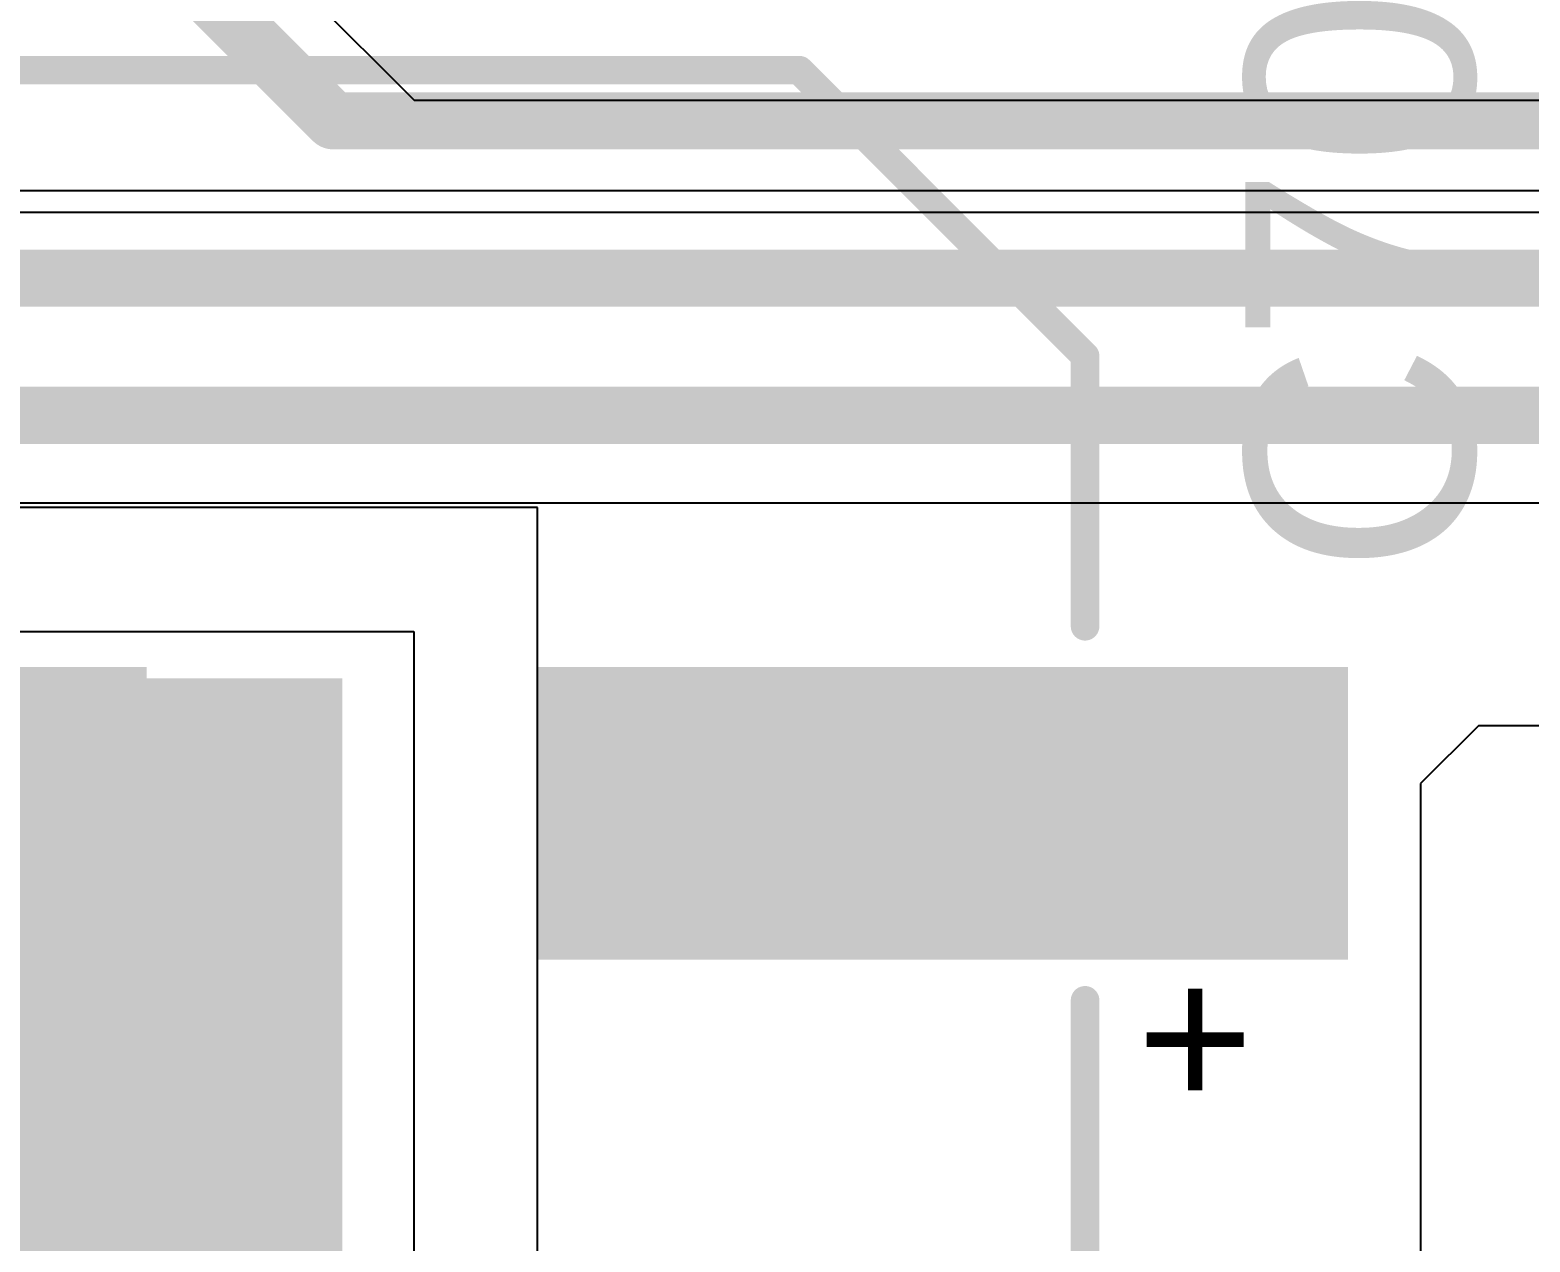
# Model space of a CAD drawing. Header units: inches. Extents: x -4 to 5258, y -4 to 5281.
# Drawn here: x 51.6 to 58.27, y 68.02 to 73.4 of the extents above; entities that cross this region are included whole.
import ezdxf

# ---------------------------------------------------------------- set-up
doc = ezdxf.new("R2010")
doc.units = ezdxf.units.IN
for name, color, linetype in [('Bottom Layer', 5, 'Continuous'), ('Layer 2', 76, 'Continuous'), ('Top Layer', 1, 'Continuous'), ('Top Overlay', 2, 'Continuous'), ('Top Paste', 8, 'Continuous'), ('Top Solder', 216, 'Continuous')]:
    doc.layers.add(name, color=color, linetype=linetype)
doc.styles.add('Arial', font='', dxfattribs={"height": 0.2})
doc.styles.get('Arial').set_extended_font_data('Arial')

# ---------------------------------------------------------------- blocks, each defined once
blk = doc.blocks.new('SVZ1VM101E09E00RAXXX_247')
at = {"layer": 'Top Layer'}
for points in [[(-4.42, 0.6), (-0.92, 0.6), (-0.92, -0.6), (-4.42, -0.6)], [(0.92, 0.6), (4.42, 0.6), (4.42, -0.6), (0.92, -0.6)]]:
    blk.add_hatch(color=1, dxfattribs=at).paths.add_polyline_path(points)
at = {"layer": 'Top Paste'}
for points in [[(-4.42, 0.6), (-0.92, 0.6), (-0.92, -0.6), (-4.42, -0.6)], [(0.92, 0.6), (4.42, 0.6), (4.42, -0.6), (0.92, -0.6)]]:
    blk.add_hatch(color=8, dxfattribs=at).paths.add_polyline_path(points)
at = {"layer": 'Top Solder'}
for points in [[(-4.4708, 0.6508), (-0.8692, 0.6508), (-0.8692, -0.6508), (-4.4708, -0.6508)], [(0.8692, 0.6508), (4.4708, 0.6508), (4.4708, -0.6508), (0.8692, -0.6508)]]:
    blk.add_hatch(color=216, dxfattribs=at).paths.add_polyline_path(points)
at = {"layer": 'Top Overlay'}
for points in [[(-3.302, 2.032, 0.127, 0.127, 0), (-3.302, 0.8311, 0.127, 0.127, 0)], [(-3.302, -0.8311, 0.127, 0.127, 0), (-3.302, -2.032, 0.127, 0.127, 0)], [(-2.032, -3.302, 0.127, 0.127, 0), (-3.302, -2.032, 0.127, 0.127, 0)], [(3.302, -3.302, 0.127, 0.127, 0), (-2.032, -3.302, 0.127, 0.127, 0)]]:
    blk.add_lwpolyline(points, format="xyseb", dxfattribs=at)
for points in [[(-3.3338, 0.8311, 0.0635, 0.0635, 1), (-3.2702, 0.8311, 0.0635, 0.0635, 1)], [(-3.3338, -0.8311, 0.0635, 0.0635, 1), (-3.2702, -0.8311, 0.0635, 0.0635, 1)], [(-3.3338, -2.032, 0.0635, 0.0635, 1), (-3.2702, -2.032, 0.0635, 0.0635, 1)], [(-3.3338, -2.032, 0.0635, 0.0635, 1), (-3.2702, -2.032, 0.0635, 0.0635, 1)], [(-2.0638, -3.302, 0.0635, 0.0635, 1), (-2.0002, -3.302, 0.0635, 0.0635, 1)], [(-2.0638, -3.302, 0.0635, 0.0635, 1), (-2.0002, -3.302, 0.0635, 0.0635, 1)]]:
    blk.add_lwpolyline(points, format="xyseb", close=True, dxfattribs=at)
at = {"layer": 'Top Overlay', "style": 'Arial'}
blk.add_text('+', height=0.635, dxfattribs=at).set_placement((-4.05, 0.6986))

msp = doc.modelspace()

# ---------------------------------------------------------------- hatches: boundary and pattern name
at = {"layer": 'Top Layer'}
msp.add_hatch(color=1, dxfattribs=at).paths.add_polyline_path([(45.6532, 61.4697), (52.9883, 61.4697), (52.9883, 70.5241), (45.6532, 70.5241)])

# ---------------------------------------------------------------- linework, layer by layer
at = {"layer": 'Bottom Layer'}
for p, q in [((71.4884, 72.6908), (8.2585, 72.6908)), ((45.2701, 71.3043), (69.2602, 71.3043))]:
    msp.add_line(p, q, dxfattribs=at)
for points in [[(8.2585, 72.3023, 0.254, 0.254, 0), (71.8834, 72.3023, 0.254, 0.254, 0)], [(45.1092, 71.6927, 0.254, 0.254, 0), (69.6552, 71.6927, 0.254, 0.254, 0)]]:
    msp.add_lwpolyline(points, format="xyseb", dxfattribs=at)
at = {"layer": 'Layer 2'}
msp.add_line((42.4438, 72.5949), (71.3135, 72.5949), dxfattribs=at)
for points in [[(51.9425, 74.0067, 0.254, 0.254, 0), (52.9478, 73.0014, 0.254, 0.254, 0)], [(52.9478, 73.0014, 0.254, 0.254, 0), (60.7089, 73.0014, 0.254, 0.254, 0)]]:
    msp.add_lwpolyline(points, format="xyseb", dxfattribs=at)
msp.add_lwpolyline([(52.8843, 73.0014, 0.127, 0.127, 1), (53.0113, 73.0014, 0.127, 0.127, 1)], format="xyseb", close=True, dxfattribs=at)
msp.add_lwpolyline([(52.8843, 73.0014, 0.127, 0.127, 1), (53.0113, 73.0014, 0.127, 0.127, 1)], format="xyseb", close=True, dxfattribs=at)
at = {"layer": 'Top Layer'}
for p, q in [((52.053, 74.3475), (53.3073, 73.0931)), ((53.3073, 73.0931), (59.4457, 73.0931)), ((53.8569, 71.2822), (47.6073, 71.2822)), ((53.8569, 61.4697), (53.8569, 71.2822)), ((47.6073, 70.7323), (53.3071, 70.7323)), ((53.3071, 70.7323), (53.3071, 61.4697)), ((58.0386, 70.3134), (57.7818, 70.0567)), ((59.4457, 70.3134), (58.0386, 70.3134)), ((57.7818, 70.0567), (57.7818, 66.0596))]:
    msp.add_line(p, q, dxfattribs=at)

# ---------------------------------------------------------------- block references
at = {"rotation": 180}
msp.add_blockref('SVZ1VM101E09E00RAXXX_247', (52.9883, 69.9241), dxfattribs=at)

# ---------------------------------------------------------------- texts
at = {"layer": 'Top Overlay', "style": 'Arial'}
msp.add_text('C70', height=1.016, rotation=90, dxfattribs=at).set_placement((58.0193, 70.9859))

doc.saveas('drawing.dxf')
